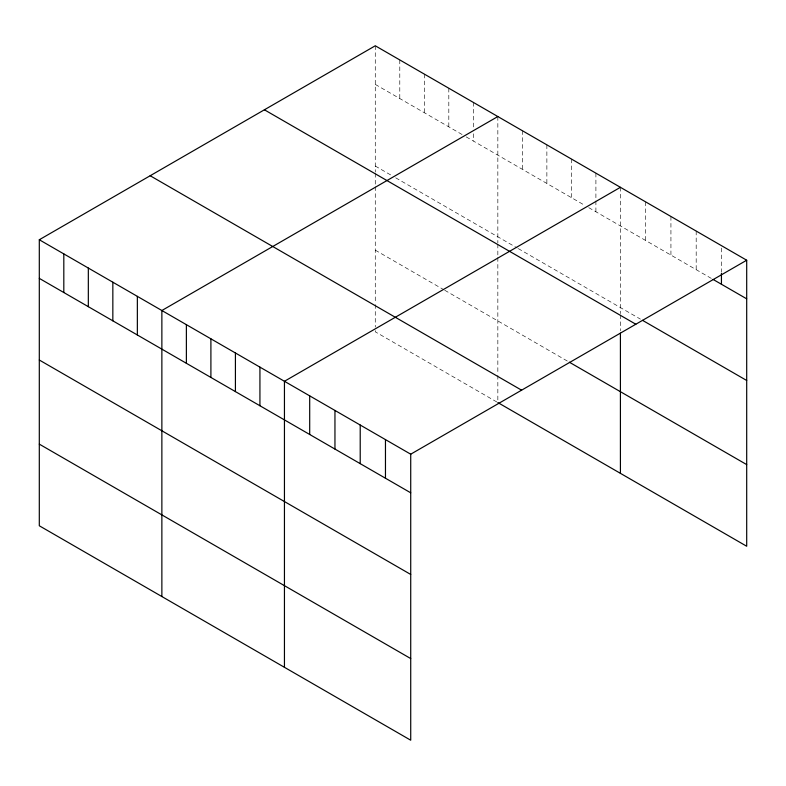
<?xml version="1.0" encoding="UTF-8"?>
<svg xmlns="http://www.w3.org/2000/svg" width="786" height="786" viewBox="0 0 786 786"><rect width="100%" height="100%" fill="white"/><g stroke="black" fill="none" stroke-linecap="round" stroke-linejoin="round"><path stroke-width="0.59" stroke-dasharray="3.93 2.95" d="M375.276 45.785L375.276 172.134M375.276 84.397L462.099 134.524M466.177 136.882L584.666 205.284M588.753 207.642L711.969 278.784M375.276 166.043L391.615 175.475M395.702 177.833L517.247 248.012M518.269 248.602L640.413 319.116M375.276 250.164L443.707 289.67M444.729 290.26L568.327 361.619M496.821 401.98L375.276 331.81L375.276 328.253M721.44 248.052L721.44 272.182M696.19 231.055L696.19 269.667M670.93 216.474L670.93 255.086M645.67 201.894L645.67 240.506M620.419 187.314L620.419 313.663M620.419 314.881L620.419 330.739M595.906 173.156L595.906 199.703M595.906 200.911L595.906 211.768M571.383 159.008L571.383 197.62M546.869 144.85L546.869 183.462M522.356 130.702L522.356 169.314M497.843 116.544L497.843 242.903M497.843 244.122L497.843 256.315M497.843 257.533L497.843 374.175M497.843 375.354L497.843 401.391M473.329 102.396L473.329 128.943M473.329 133.767L473.329 141.008M448.816 88.238L448.816 126.851M424.302 74.09L424.302 112.703M399.789 59.933L399.789 98.545M375.276 173.352L375.276 185.545M375.276 186.763L375.276 303.406M375.276 304.595L375.276 327.074"/><path stroke-width="1.18" d="M39.3 239.75L410.724 454.19L410.724 740.216L39.3 525.775L39.3 239.75L375.276 45.785L746.7 260.225L746.7 546.25L497.843 402.57M497.843 116.544L161.867 310.519L161.867 596.545M620.419 187.314L284.444 381.289L284.444 667.314M410.724 454.19L746.7 260.225M713.02 279.394L746.7 298.837M642.516 320.334L746.7 380.483M264.401 109.794L635.825 324.235M569.349 362.208L746.7 464.605M150.175 175.74L521.599 390.18M39.3 278.372L410.724 492.812M39.3 360.017L410.724 574.458M39.3 444.129L410.724 658.57M721.44 273.39L721.44 284.257M620.419 333.176L620.419 473.339M385.464 439.61L385.464 478.222M360.214 425.03L360.214 463.642M334.954 410.449L334.954 449.061M309.694 395.869L309.694 434.481M259.93 367.131L259.93 405.743M235.417 352.983L235.417 391.595M210.903 338.825L210.903 377.437M186.38 324.667L186.38 363.289M137.354 296.361L137.354 334.983M112.84 282.213L112.84 320.826M88.327 268.055L88.327 306.678M63.813 253.907L63.813 292.52"/></g></svg>
